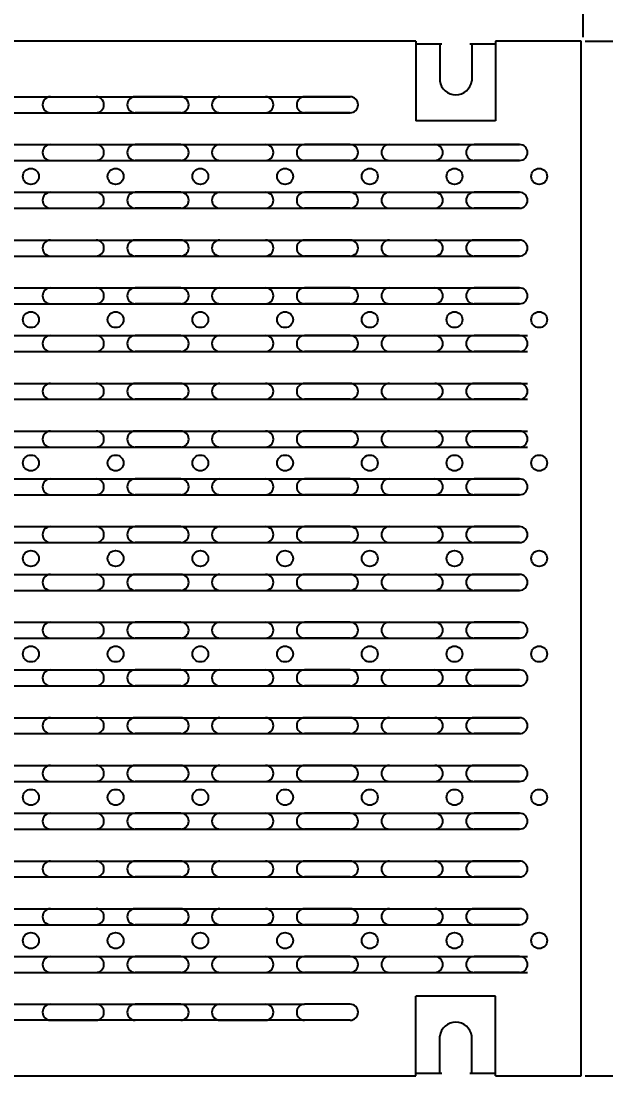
# Model space of a CAD drawing. Extents: x 168 to 616, y -89 to 7.
# Drawn here: x 428.23 to 437.42, y -21.77 to -5.2 of the extents above; entities that cross this region are included whole.
import ezdxf

# ---------------------------------------------------------------- set-up
doc = ezdxf.new("R2010")
doc.units = 0
doc.header["$LTSCALE"] = 0.5
doc.header["$MEASUREMENT"] = 0
doc.layers.get('0').update_dxf_attribs({"linetype": 'CONTINUOUS'})
doc.layers.get('DEFPOINTS').update_dxf_attribs({"linetype": 'CONTINUOUS'})
doc.styles.add('FT_FONT', font='ROMANS.SHX', dxfattribs={"width": 0.9})
doc.dimstyles.get("Standard").update_dxf_attribs({"dimtxt": 0.75, "dimasz": 0.18, "dimexe": 0.18, "dimexo": 0.0625, "dimgap": 0.09375, "dimtad": 0, "dimtih": 1, "dimtoh": 1, "dimdec": 4, "dimzin": 0, "dimdsep": 46, "dimlunit": 5, "dimtxsty": 'FT_FONT', "dimcen": 0.09, "dimclrt": 256, "dimadec": 0, "dimazin": 0, "dimtp": 0.03125, "dimtfac": 1, "dimtdec": 4, "dimtofl": 0, "dimtmove": 0, "dimatfit": 3, "dimfxl": 0, "dimtolj": 1, "dimtzin": 0, "dimarcsym": 0})

# ---------------------------------------------------------------- blocks, each defined once
blk = doc.blocks.new('*D49')
at = {"color": 0, "lineweight": -2}
for p, q in [((437.089, -5.519), (441.398, -5.519)), ((441.218, -6.019), (441.218, -12.675)), ((441.218, -21.269), (441.218, -14.613)), ((437.089, -21.769), (441.398, -21.769))]:
    blk.add_line(p, q, dxfattribs=at)
at = {"color": 0}
for points in [[(441.301, -6.019), (441.135, -6.019), (441.218, -5.519)], [(441.135, -21.269), (441.301, -21.269), (441.218, -21.769)]]:
    blk.add_solid(points, dxfattribs=at)
at = {"layer": 'DEFPOINTS', "color": 0}
for p in [(437.026, -5.519), (437.026, -21.769), (441.218, -21.769)]:
    blk.add_point(p, dxfattribs=at)
at = {"color": 250, "insert": (441.218, -13.644), "char_height": 0.75, "attachment_point": 5}
blk.add_mtext('\\A1;16{\\H1.000000x;\\S1/4;} [413]', dxfattribs=at)
blk = doc.blocks.new('*D57')
at = {"color": 0, "lineweight": -2}
for p, q in [((417.059, -5.456), (417.059, -0.985)), ((437.059, -5.456), (437.059, -0.985)), ((417.559, -1.165), (424.465, -1.165)), ((436.559, -1.165), (429.652, -1.165))]:
    blk.add_line(p, q, dxfattribs=at)
at = {"color": 0}
for points in [[(417.559, -1.081), (417.559, -1.248), (417.059, -1.165)], [(436.559, -1.248), (436.559, -1.081), (437.059, -1.165)]]:
    blk.add_solid(points, dxfattribs=at)
at = {"layer": 'DEFPOINTS', "color": 0}
for p in [(437.059, -1.165), (417.059, -5.519), (437.059, -5.519)]:
    blk.add_point(p, dxfattribs=at)
at = {"color": 250, "insert": (427.059, -1.165), "char_height": 0.75, "attachment_point": 5}
blk.add_mtext('\\A1;20 [508]', dxfattribs=at)

msp = doc.modelspace()

# ---------------------------------------------------------------- linework, layer by layer
at = {"color": 250}
for p, q in [((434.43373, -5.51896), (419.68373, -5.51896)), ((434.43373, -5.51896), (434.43373, -6.76896)), ((434.43373, -5.56271), (434.83998, -5.56271)), ((434.80878, -5.56271), (434.80878, -6.14396)), ((435.27748, -5.56271), (435.68373, -5.56271)), ((435.30868, -5.56271), (435.30868, -6.14396)), ((435.68373, -5.51896), (435.68373, -6.76896)), ((437.02623, -5.51896), (435.68373, -5.51896)), ((437.02623, -21.76896), (437.02623, -5.51896)), ((420.71667, -6.39391), (433.4008, -6.39391)), ((428.69667, -6.39391), (429.41079, -6.39391)), ((428.69667, -6.39391), (429.41079, -6.39391)), ((430.74079, -6.39391), (430.02667, -6.39391)), ((431.35667, -6.39391), (432.07079, -6.39391)), ((433.40079, -6.39391), (432.68667, -6.39391)), ((433.40079, -6.39391), (432.68667, -6.39391)), ((421.43079, -6.64391), (433.40079, -6.64391)), ((428.69667, -6.64391), (429.41079, -6.64391)), ((430.74079, -6.64391), (430.02667, -6.64391)), ((431.35667, -6.64391), (432.07079, -6.64391)), ((433.40079, -6.64391), (432.68667, -6.64391)), ((433.40079, -6.64391), (432.68667, -6.64391)), ((435.68373, -6.76896), (434.43373, -6.76896)), ((418.77079, -7.14391), (436.06079, -7.14391)), ((428.69667, -7.14391), (429.41079, -7.14391)), ((428.69667, -7.14391), (429.41079, -7.14391)), ((430.74079, -7.14391), (430.02667, -7.14391)), ((431.35667, -7.14391), (432.07079, -7.14391)), ((433.40079, -7.14391), (432.68667, -7.14391)), ((433.40079, -7.14391), (432.68667, -7.14391)), ((434.01667, -7.14391), (434.73079, -7.14391)), ((434.01667, -7.14391), (434.73079, -7.14391)), ((436.06079, -7.14391), (435.34667, -7.14391)), ((418.77079, -7.39391), (436.06079, -7.39391)), ((428.69667, -7.39391), (429.41079, -7.39391)), ((430.74079, -7.39391), (430.02667, -7.39391)), ((431.35667, -7.39391), (432.07079, -7.39391)), ((433.40079, -7.39391), (432.68667, -7.39391)), ((433.40079, -7.39391), (432.68667, -7.39391)), ((434.01667, -7.39391), (434.73079, -7.39391)), ((434.01667, -7.39391), (434.73079, -7.39391)), ((436.06079, -7.39391), (435.34667, -7.39391)), ((418.77079, -7.89391), (436.06079, -7.89391)), ((428.69667, -7.89391), (429.41079, -7.89391)), ((428.69667, -7.89391), (429.41079, -7.89391)), ((430.74079, -7.89391), (430.02667, -7.89391)), ((431.35667, -7.89391), (432.07079, -7.89391)), ((433.40079, -7.89391), (432.68667, -7.89391)), ((433.40079, -7.89391), (432.68667, -7.89391)), ((434.01667, -7.89391), (434.73079, -7.89391)), ((434.01667, -7.89391), (434.73079, -7.89391)), ((436.06079, -7.89391), (435.34667, -7.89391)), ((418.77079, -8.14391), (436.06079, -8.14391)), ((428.69667, -8.14391), (429.41079, -8.14391)), ((430.74079, -8.14391), (430.02667, -8.14391)), ((431.35667, -8.14391), (432.07079, -8.14391)), ((433.40079, -8.14391), (432.68667, -8.14391)), ((433.40079, -8.14391), (432.68667, -8.14391)), ((434.01667, -8.14391), (434.73079, -8.14391)), ((434.01667, -8.14391), (434.73079, -8.14391)), ((436.06079, -8.14391), (435.34667, -8.14391)), ((418.77079, -8.64391), (436.06079, -8.64391)), ((428.69667, -8.64391), (429.41079, -8.64391)), ((428.69667, -8.64391), (429.41079, -8.64391)), ((430.74079, -8.64391), (430.02667, -8.64391)), ((431.35667, -8.64391), (432.07079, -8.64391)), ((433.40079, -8.64391), (432.68667, -8.64391)), ((433.40079, -8.64391), (432.68667, -8.64391)), ((434.01667, -8.64391), (434.73079, -8.64391)), ((434.01667, -8.64391), (434.73079, -8.64391)), ((436.06079, -8.64391), (435.34667, -8.64391)), ((418.77079, -8.89391), (436.06079, -8.89391)), ((428.69667, -8.89391), (429.41079, -8.89391)), ((430.74079, -8.89391), (430.02667, -8.89391)), ((431.35667, -8.89391), (432.07079, -8.89391)), ((433.40079, -8.89391), (432.68667, -8.89391)), ((433.40079, -8.89391), (432.68667, -8.89391)), ((434.01667, -8.89391), (434.73079, -8.89391)), ((434.01667, -8.89391), (434.73079, -8.89391)), ((436.06079, -8.89391), (435.34667, -8.89391)), ((418.77079, -9.39391), (436.06079, -9.39391)), ((428.69667, -9.39391), (429.41079, -9.39391)), ((428.69667, -9.39391), (429.41079, -9.39391)), ((430.74079, -9.39391), (430.02667, -9.39391)), ((431.35667, -9.39391), (432.07079, -9.39391)), ((433.40079, -9.39391), (432.68667, -9.39391)), ((433.40079, -9.39391), (432.68667, -9.39391)), ((434.01667, -9.39391), (434.73079, -9.39391)), ((434.01667, -9.39391), (434.73079, -9.39391)), ((436.06079, -9.39391), (435.34667, -9.39391)), ((418.77079, -9.64391), (436.06079, -9.64391)), ((428.69667, -9.64391), (429.41079, -9.64391)), ((430.74079, -9.64391), (430.02667, -9.64391)), ((431.35667, -9.64391), (432.07079, -9.64391)), ((433.40079, -9.64391), (432.68667, -9.64391)), ((433.40079, -9.64391), (432.68667, -9.64391)), ((434.01667, -9.64391), (434.73079, -9.64391)), ((434.01667, -9.64391), (434.73079, -9.64391)), ((436.06079, -9.64391), (435.34667, -9.64391)), ((418.89579, -10.14391), (436.18579, -10.14391)), ((428.69667, -10.14391), (429.41079, -10.14391)), ((428.69667, -10.14391), (429.41079, -10.14391)), ((430.74079, -10.14391), (430.02667, -10.14391)), ((431.35667, -10.14391), (432.07079, -10.14391)), ((433.40079, -10.14391), (432.68667, -10.14391)), ((433.40079, -10.14391), (432.68667, -10.14391)), ((434.01667, -10.14391), (434.73079, -10.14391)), ((434.01667, -10.14391), (434.73079, -10.14391)), ((436.06079, -10.14391), (435.34667, -10.14391)), ((418.89579, -10.39391), (436.18579, -10.39391)), ((428.69667, -10.39391), (429.41079, -10.39391)), ((430.74079, -10.39391), (430.02667, -10.39391)), ((431.35667, -10.39391), (432.07079, -10.39391)), ((433.40079, -10.39391), (432.68667, -10.39391)), ((433.40079, -10.39391), (432.68667, -10.39391)), ((434.01667, -10.39391), (434.73079, -10.39391)), ((434.01667, -10.39391), (434.73079, -10.39391)), ((436.06079, -10.39391), (435.34667, -10.39391)), ((418.89579, -10.89391), (436.18579, -10.89391)), ((428.69667, -10.89391), (429.41079, -10.89391)), ((428.69667, -10.89391), (429.41079, -10.89391)), ((430.74079, -10.89391), (430.02667, -10.89391)), ((431.35667, -10.89391), (432.07079, -10.89391)), ((433.40079, -10.89391), (432.68667, -10.89391)), ((433.40079, -10.89391), (432.68667, -10.89391)), ((434.01667, -10.89391), (434.73079, -10.89391)), ((434.01667, -10.89391), (434.73079, -10.89391)), ((436.06079, -10.89391), (435.34667, -10.89391)), ((418.89579, -11.14391), (436.18579, -11.14391)), ((428.69667, -11.14391), (429.41079, -11.14391)), ((430.74079, -11.14391), (430.02667, -11.14391)), ((431.35667, -11.14391), (432.07079, -11.14391)), ((433.40079, -11.14391), (432.68667, -11.14391)), ((433.40079, -11.14391), (432.68667, -11.14391)), ((434.01667, -11.14391), (434.73079, -11.14391)), ((434.01667, -11.14391), (434.73079, -11.14391)), ((436.06079, -11.14391), (435.34667, -11.14391)), ((418.89579, -11.64391), (436.18579, -11.64391)), ((428.69667, -11.64391), (429.41079, -11.64391)), ((428.69667, -11.64391), (429.41079, -11.64391)), ((430.74079, -11.64391), (430.02667, -11.64391)), ((431.35667, -11.64391), (432.07079, -11.64391)), ((433.40079, -11.64391), (432.68667, -11.64391)), ((433.40079, -11.64391), (432.68667, -11.64391)), ((434.01667, -11.64391), (434.73079, -11.64391)), ((434.01667, -11.64391), (434.73079, -11.64391)), ((436.06079, -11.64391), (435.34667, -11.64391)), ((418.89579, -11.89391), (436.18579, -11.89391)), ((428.69667, -11.89391), (429.41079, -11.89391)), ((430.74079, -11.89391), (430.02667, -11.89391)), ((431.35667, -11.89391), (432.07079, -11.89391)), ((433.40079, -11.89391), (432.68667, -11.89391)), ((433.40079, -11.89391), (432.68667, -11.89391)), ((434.01667, -11.89391), (434.73079, -11.89391)), ((434.01667, -11.89391), (434.73079, -11.89391)), ((436.06079, -11.89391), (435.34667, -11.89391)), ((418.77079, -12.39391), (436.06079, -12.39391)), ((428.69667, -12.39391), (429.41079, -12.39391)), ((428.69667, -12.39391), (429.41079, -12.39391)), ((430.74079, -12.39391), (430.02667, -12.39391)), ((431.35667, -12.39391), (432.07079, -12.39391)), ((433.40079, -12.39391), (432.68667, -12.39391)), ((433.40079, -12.39391), (432.68667, -12.39391)), ((434.01667, -12.39391), (434.73079, -12.39391)), ((434.01667, -12.39391), (434.73079, -12.39391)), ((436.06079, -12.39391), (435.34667, -12.39391)), ((418.77079, -12.64391), (436.06079, -12.64391)), ((428.69667, -12.64391), (429.41079, -12.64391)), ((430.74079, -12.64391), (430.02667, -12.64391)), ((431.35667, -12.64391), (432.07079, -12.64391)), ((433.40079, -12.64391), (432.68667, -12.64391)), ((433.40079, -12.64391), (432.68667, -12.64391)), ((434.01667, -12.64391), (434.73079, -12.64391)), ((434.01667, -12.64391), (434.73079, -12.64391)), ((436.06079, -12.64391), (435.34667, -12.64391)), ((418.77079, -13.14396), (436.06079, -13.14396)), ((428.69667, -13.14396), (429.41079, -13.14396)), ((428.69667, -13.14396), (429.41079, -13.14396)), ((430.74079, -13.14396), (430.02667, -13.14396)), ((431.35667, -13.14396), (432.07079, -13.14396)), ((433.40079, -13.14396), (432.68667, -13.14396)), ((433.40079, -13.14396), (432.68667, -13.14396)), ((434.01667, -13.14396), (434.73079, -13.14396)), ((434.01667, -13.14396), (434.73079, -13.14396)), ((436.06079, -13.14396), (435.34667, -13.14396)), ((418.77079, -13.39396), (436.06079, -13.39396)), ((428.69667, -13.39396), (429.41079, -13.39396)), ((430.74079, -13.39396), (430.02667, -13.39396)), ((431.35667, -13.39396), (432.07079, -13.39396)), ((433.40079, -13.39396), (432.68667, -13.39396)), ((433.40079, -13.39396), (432.68667, -13.39396)), ((434.01667, -13.39396), (434.73079, -13.39396)), ((434.01667, -13.39396), (434.73079, -13.39396)), ((436.06079, -13.39396), (435.34667, -13.39396)), ((418.77079, -13.89402), (436.06079, -13.89402)), ((428.69667, -13.89402), (429.41079, -13.89402)), ((428.69667, -13.89402), (429.41079, -13.89402)), ((430.74079, -13.89402), (430.02667, -13.89402)), ((431.35667, -13.89402), (432.07079, -13.89402)), ((433.40079, -13.89402), (432.68667, -13.89402)), ((433.40079, -13.89402), (432.68667, -13.89402)), ((434.01667, -13.89402), (434.73079, -13.89402)), ((434.01667, -13.89402), (434.73079, -13.89402)), ((436.06079, -13.89402), (435.34667, -13.89402)), ((418.77079, -14.14402), (436.06079, -14.14402)), ((428.69667, -14.14402), (429.41079, -14.14402)), ((430.74079, -14.14402), (430.02667, -14.14402)), ((431.35667, -14.14402), (432.07079, -14.14402)), ((433.40079, -14.14402), (432.68667, -14.14402)), ((433.40079, -14.14402), (432.68667, -14.14402)), ((434.01667, -14.14402), (434.73079, -14.14402)), ((434.01667, -14.14402), (434.73079, -14.14402)), ((436.06079, -14.14402), (435.34667, -14.14402)), ((418.77079, -14.64402), (436.06079, -14.64402)), ((428.69667, -14.64402), (429.41079, -14.64402)), ((428.69667, -14.64402), (429.41079, -14.64402)), ((430.74079, -14.64402), (430.02667, -14.64402)), ((431.35667, -14.64402), (432.07079, -14.64402)), ((433.40079, -14.64402), (432.68667, -14.64402)), ((433.40079, -14.64402), (432.68667, -14.64402)), ((434.01667, -14.64402), (434.73079, -14.64402)), ((434.01667, -14.64402), (434.73079, -14.64402)), ((436.06079, -14.64402), (435.34667, -14.64402)), ((418.77079, -14.89402), (436.06079, -14.89402)), ((428.69667, -14.89402), (429.41079, -14.89402)), ((430.74079, -14.89402), (430.02667, -14.89402)), ((431.35667, -14.89402), (432.07079, -14.89402)), ((433.40079, -14.89402), (432.68667, -14.89402)), ((433.40079, -14.89402), (432.68667, -14.89402)), ((434.01667, -14.89402), (434.73079, -14.89402)), ((434.01667, -14.89402), (434.73079, -14.89402)), ((436.06079, -14.89402), (435.34667, -14.89402)), ((418.77079, -15.39407), (436.06079, -15.39407)), ((428.69667, -15.39407), (429.41079, -15.39407)), ((428.69667, -15.39407), (429.41079, -15.39407)), ((430.74079, -15.39407), (430.02667, -15.39407)), ((431.35667, -15.39407), (432.07079, -15.39407)), ((433.40079, -15.39407), (432.68667, -15.39407)), ((433.40079, -15.39407), (432.68667, -15.39407)), ((434.01667, -15.39407), (434.73079, -15.39407)), ((434.01667, -15.39407), (434.73079, -15.39407)), ((436.06079, -15.39407), (435.34667, -15.39407)), ((418.77079, -15.64407), (436.06079, -15.64407)), ((428.69667, -15.64407), (429.41079, -15.64407)), ((430.74079, -15.64407), (430.02667, -15.64407)), ((431.35667, -15.64407), (432.07079, -15.64407)), ((433.40079, -15.64407), (432.68667, -15.64407)), ((433.40079, -15.64407), (432.68667, -15.64407)), ((434.01667, -15.64407), (434.73079, -15.64407)), ((434.01667, -15.64407), (434.73079, -15.64407)), ((436.06079, -15.64407), (435.34667, -15.64407)), ((418.77079, -16.14413), (436.06079, -16.14413)), ((428.69667, -16.14413), (429.41079, -16.14413)), ((428.69667, -16.14413), (429.41079, -16.14413)), ((430.74079, -16.14413), (430.02667, -16.14413)), ((431.35667, -16.14413), (432.07079, -16.14413)), ((433.40079, -16.14413), (432.68667, -16.14413)), ((433.40079, -16.14413), (432.68667, -16.14413)), ((434.01667, -16.14413), (434.73079, -16.14413)), ((434.01667, -16.14413), (434.73079, -16.14413)), ((436.06079, -16.14413), (435.34667, -16.14413)), ((418.77079, -16.39413), (436.06079, -16.39413)), ((428.69667, -16.39413), (429.41079, -16.39413)), ((430.74079, -16.39413), (430.02667, -16.39413)), ((431.35667, -16.39413), (432.07079, -16.39413)), ((433.40079, -16.39413), (432.68667, -16.39413)), ((433.40079, -16.39413), (432.68667, -16.39413)), ((434.01667, -16.39413), (434.73079, -16.39413)), ((434.01667, -16.39413), (434.73079, -16.39413)), ((436.06079, -16.39413), (435.34667, -16.39413)), ((418.77079, -16.89418), (436.06079, -16.89418)), ((428.69667, -16.89418), (429.41079, -16.89418)), ((428.69667, -16.89418), (429.41079, -16.89418)), ((430.74079, -16.89418), (430.02667, -16.89418)), ((431.35667, -16.89418), (432.07079, -16.89418)), ((433.40079, -16.89418), (432.68667, -16.89418)), ((433.40079, -16.89418), (432.68667, -16.89418)), ((434.01667, -16.89418), (434.73079, -16.89418)), ((434.01667, -16.89418), (434.73079, -16.89418)), ((436.06079, -16.89418), (435.34667, -16.89418)), ((418.77079, -17.14418), (436.06079, -17.14418)), ((428.69667, -17.14418), (429.41079, -17.14418)), ((430.74079, -17.14418), (430.02667, -17.14418)), ((431.35667, -17.14418), (432.07079, -17.14418)), ((433.40079, -17.14418), (432.68667, -17.14418)), ((433.40079, -17.14418), (432.68667, -17.14418)), ((434.01667, -17.14418), (434.73079, -17.14418)), ((434.01667, -17.14418), (434.73079, -17.14418)), ((436.06079, -17.14418), (435.34667, -17.14418)), ((418.77079, -17.64424), (436.06079, -17.64424)), ((428.69667, -17.64424), (429.41079, -17.64424)), ((428.69667, -17.64424), (429.41079, -17.64424)), ((430.74079, -17.64424), (430.02667, -17.64424)), ((431.35667, -17.64424), (432.07079, -17.64424)), ((433.40079, -17.64424), (432.68667, -17.64424)), ((433.40079, -17.64424), (432.68667, -17.64424)), ((434.01667, -17.64424), (434.73079, -17.64424)), ((434.01667, -17.64424), (434.73079, -17.64424)), ((436.06079, -17.64424), (435.34667, -17.64424)), ((418.77079, -17.89424), (436.06079, -17.89424)), ((428.69667, -17.89424), (429.41079, -17.89424)), ((430.74079, -17.89424), (430.02667, -17.89424)), ((431.35667, -17.89424), (432.07079, -17.89424)), ((433.40079, -17.89424), (432.68667, -17.89424)), ((433.40079, -17.89424), (432.68667, -17.89424)), ((434.01667, -17.89424), (434.73079, -17.89424)), ((434.01667, -17.89424), (434.73079, -17.89424)), ((436.06079, -17.89424), (435.34667, -17.89424)), ((418.77079, -18.39429), (436.06079, -18.39429)), ((428.69667, -18.39429), (429.41079, -18.39429)), ((428.69667, -18.39429), (429.41079, -18.39429)), ((430.74079, -18.39429), (430.02667, -18.39429)), ((431.35667, -18.39429), (432.07079, -18.39429)), ((433.40079, -18.39429), (432.68667, -18.39429)), ((433.40079, -18.39429), (432.68667, -18.39429)), ((434.01667, -18.39429), (434.73079, -18.39429)), ((434.01667, -18.39429), (434.73079, -18.39429)), ((436.06079, -18.39429), (435.34667, -18.39429)), ((418.77079, -18.64429), (436.06079, -18.64429)), ((428.69667, -18.64429), (429.41079, -18.64429)), ((430.74079, -18.64429), (430.02667, -18.64429)), ((431.35667, -18.64429), (432.07079, -18.64429)), ((433.40079, -18.64429), (432.68667, -18.64429)), ((433.40079, -18.64429), (432.68667, -18.64429)), ((434.01667, -18.64429), (434.73079, -18.64429)), ((434.01667, -18.64429), (434.73079, -18.64429)), ((436.06079, -18.64429), (435.34667, -18.64429)), ((418.77079, -19.14435), (436.06079, -19.14435)), ((428.69667, -19.14435), (429.41079, -19.14435)), ((428.69667, -19.14435), (429.41079, -19.14435)), ((430.74079, -19.14435), (430.02667, -19.14435)), ((431.35667, -19.14435), (432.07079, -19.14435)), ((433.40079, -19.14435), (432.68667, -19.14435)), ((433.40079, -19.14435), (432.68667, -19.14435)), ((434.01667, -19.14435), (434.73079, -19.14435)), ((434.01667, -19.14435), (434.73079, -19.14435)), ((436.06079, -19.14435), (435.34667, -19.14435)), ((418.77079, -19.39435), (436.06079, -19.39435)), ((428.69667, -19.39435), (429.41079, -19.39435)), ((430.74079, -19.39435), (430.02667, -19.39435)), ((431.35667, -19.39435), (432.07079, -19.39435)), ((433.40079, -19.39435), (432.68667, -19.39435)), ((433.40079, -19.39435), (432.68667, -19.39435)), ((434.01667, -19.39435), (434.73079, -19.39435)), ((434.01667, -19.39435), (434.73079, -19.39435)), ((436.06079, -19.39435), (435.34667, -19.39435)), ((418.89579, -19.8944), (436.18579, -19.8944)), ((428.69667, -19.8944), (429.41079, -19.8944)), ((428.69667, -19.8944), (429.41079, -19.8944)), ((430.74079, -19.8944), (430.02667, -19.8944)), ((431.35667, -19.8944), (432.07079, -19.8944)), ((433.40079, -19.8944), (432.68667, -19.8944)), ((433.40079, -19.8944), (432.68667, -19.8944)), ((434.01667, -19.8944), (434.73079, -19.8944)), ((434.01667, -19.8944), (434.73079, -19.8944)), ((436.06079, -19.8944), (435.34667, -19.8944)), ((418.89579, -20.1444), (436.18579, -20.1444)), ((428.69667, -20.1444), (429.41079, -20.1444)), ((430.74079, -20.1444), (430.02667, -20.1444)), ((431.35667, -20.1444), (432.07079, -20.1444)), ((433.40079, -20.1444), (432.68667, -20.1444)), ((433.40079, -20.1444), (432.68667, -20.1444)), ((434.01667, -20.1444), (434.73079, -20.1444)), ((434.01667, -20.1444), (434.73079, -20.1444)), ((436.06079, -20.1444), (435.34667, -20.1444)), ((435.68373, -20.51896), (434.43373, -20.51896)), ((434.43373, -21.76896), (434.43373, -20.51896)), ((435.68373, -21.76896), (435.68373, -20.51896)), ((421.43079, -20.64446), (432.68667, -20.64446)), ((428.69667, -20.64446), (429.41079, -20.64446)), ((428.69667, -20.64446), (429.41079, -20.64446)), ((430.74079, -20.64446), (430.02667, -20.64446)), ((431.35667, -20.64446), (432.07079, -20.64446)), ((433.40079, -20.64446), (432.68667, -20.64446)), ((433.40079, -20.64446), (432.68667, -20.64446)), ((432.68667, -20.89446), (421.14012, -20.89446)), ((428.69667, -20.89446), (429.41079, -20.89446)), ((430.74079, -20.89446), (430.02667, -20.89446)), ((431.35667, -20.89446), (432.07079, -20.89446)), ((433.40079, -20.89446), (432.68667, -20.89446)), ((433.40079, -20.89446), (432.68667, -20.89446)), ((434.80878, -21.72522), (434.80878, -21.14396)), ((435.30868, -21.72522), (435.30868, -21.14396)), ((419.68373, -21.76896), (434.43373, -21.76896)), ((434.43373, -21.72522), (434.83998, -21.72522)), ((435.27748, -21.72522), (435.68373, -21.72522)), ((435.68373, -21.76896), (437.02623, -21.76896))]:
    msp.add_line(p, q, dxfattribs=at)
for centre in [(428.38873, -7.64396), (429.71873, -7.64396), (431.04873, -7.64396), (432.37873, -7.64396), (433.70873, -7.64396), (435.03873, -7.64396), (436.36873, -7.64396), (428.38873, -9.89396), (429.71873, -9.89396), (431.04873, -9.89396), (432.37873, -9.89396), (433.70873, -9.89396), (435.03873, -9.89396), (436.36873, -9.89396), (428.38873, -12.14396), (429.71873, -12.14396), (431.04873, -12.14396), (432.37873, -12.14396), (433.70873, -12.14396), (435.03873, -12.14396), (436.36873, -12.14396), (428.38873, -13.64396), (429.71873, -13.64396), (431.04873, -13.64396), (432.37873, -13.64396), (433.70873, -13.64396), (435.03873, -13.64396), (436.36873, -13.64396), (428.38873, -15.14407), (429.71873, -15.14407), (431.04873, -15.14407), (432.37873, -15.14407), (433.70873, -15.14407), (435.03873, -15.14407), (436.36873, -15.14407), (428.38873, -17.39396), (429.71873, -17.39396), (431.04873, -17.39396), (432.37873, -17.39396), (433.70873, -17.39396), (435.03873, -17.39396), (436.36873, -17.39396), (428.38873, -19.64396), (429.71873, -19.64396), (431.04873, -19.64396), (432.37873, -19.64396), (433.70873, -19.64396), (435.03873, -19.64396), (436.36873, -19.64396)]:
    msp.add_circle(centre, 0.125, dxfattribs=at)
for centre, radius, start, end in [((435.05873, -6.11169), 0.25202, 187.357195, 352.642805), ((428.69667, -6.51891), 0.125, 90, 270), ((429.41079, -6.51891), 0.125, 270, 90), ((430.02667, -6.51891), 0.125, 90, 270), ((430.74079, -6.51891), 0.125, 270, 90), ((431.35667, -6.51891), 0.125, 90, 270), ((432.07079, -6.51891), 0.125, 270, 90), ((432.68667, -6.51891), 0.125, 90, 270), ((433.40079, -6.51891), 0.125, 270, 90), ((428.69667, -7.26891), 0.125, 90, 270), ((429.41079, -7.26891), 0.125, 270, 90), ((430.02667, -7.26891), 0.125, 90, 270), ((430.74079, -7.26891), 0.125, 270, 90), ((431.35667, -7.26891), 0.125, 90, 270), ((432.07079, -7.26891), 0.125, 270, 90), ((432.68667, -7.26891), 0.125, 90, 270), ((433.40079, -7.26891), 0.125, 270, 90), ((434.01667, -7.26891), 0.125, 90, 270), ((434.73079, -7.26891), 0.125, 270, 90), ((435.34667, -7.26891), 0.125, 90, 270), ((436.06079, -7.26891), 0.125, 270, 90), ((428.69667, -8.01891), 0.125, 90, 270), ((429.41079, -8.01891), 0.125, 270, 90), ((430.02667, -8.01891), 0.125, 90, 270), ((430.74079, -8.01891), 0.125, 270, 90), ((431.35667, -8.01891), 0.125, 90, 270), ((432.07079, -8.01891), 0.125, 270, 90), ((432.68667, -8.01891), 0.125, 90, 270), ((433.40079, -8.01891), 0.125, 270, 90), ((434.01667, -8.01891), 0.125, 90, 270), ((434.73079, -8.01891), 0.125, 270, 90), ((435.34667, -8.01891), 0.125, 90, 270), ((436.06079, -8.01891), 0.125, 270, 90), ((428.69667, -8.76891), 0.125, 90, 270), ((429.41079, -8.76891), 0.125, 270, 90), ((430.02667, -8.76891), 0.125, 90, 270), ((430.74079, -8.76891), 0.125, 270, 90), ((431.35667, -8.76891), 0.125, 90, 270), ((432.07079, -8.76891), 0.125, 270, 90), ((432.68667, -8.76891), 0.125, 90, 270), ((433.40079, -8.76891), 0.125, 270, 90), ((434.01667, -8.76891), 0.125, 90, 270), ((434.73079, -8.76891), 0.125, 270, 90), ((435.34667, -8.76891), 0.125, 90, 270), ((436.06079, -8.76891), 0.125, 270, 90), ((428.69667, -9.51891), 0.125, 90, 270), ((429.41079, -9.51891), 0.125, 270, 90), ((430.02667, -9.51891), 0.125, 90, 270), ((430.74079, -9.51891), 0.125, 270, 90), ((431.35667, -9.51891), 0.125, 90, 270), ((432.07079, -9.51891), 0.125, 270, 90), ((432.68667, -9.51891), 0.125, 90, 270), ((433.40079, -9.51891), 0.125, 270, 90), ((434.01667, -9.51891), 0.125, 90, 270), ((434.73079, -9.51891), 0.125, 270, 90), ((435.34667, -9.51891), 0.125, 90, 270), ((436.06079, -9.51891), 0.125, 270, 90), ((428.69667, -10.26891), 0.125, 90, 270), ((429.41079, -10.26891), 0.125, 270, 90), ((430.02667, -10.26891), 0.125, 90, 270), ((430.74079, -10.26891), 0.125, 270, 90), ((431.35667, -10.26891), 0.125, 90, 270), ((432.07079, -10.26891), 0.125, 270, 90), ((432.68667, -10.26891), 0.125, 90, 270), ((433.40079, -10.26891), 0.125, 270, 90), ((434.01667, -10.26891), 0.125, 90, 270), ((434.73079, -10.26891), 0.125, 270, 90), ((435.34667, -10.26891), 0.125, 90, 270), ((436.06079, -10.26891), 0.125, 270, 90), ((428.69667, -11.01891), 0.125, 90, 270), ((429.41079, -11.01891), 0.125, 270, 90), ((430.02667, -11.01891), 0.125, 90, 270), ((430.74079, -11.01891), 0.125, 270, 90), ((431.35667, -11.01891), 0.125, 90, 270), ((432.07079, -11.01891), 0.125, 270, 90), ((432.68667, -11.01891), 0.125, 90, 270), ((433.40079, -11.01891), 0.125, 270, 90), ((434.01667, -11.01891), 0.125, 90, 270), ((434.73079, -11.01891), 0.125, 270, 90), ((435.34667, -11.01891), 0.125, 90, 270), ((436.06079, -11.01891), 0.125, 270, 90), ((428.69667, -11.76891), 0.125, 90, 270), ((429.41079, -11.76891), 0.125, 270, 90), ((430.02667, -11.76891), 0.125, 90, 270), ((430.74079, -11.76891), 0.125, 270, 90), ((431.35667, -11.76891), 0.125, 90, 270), ((432.07079, -11.76891), 0.125, 270, 90), ((432.68667, -11.76891), 0.125, 90, 270), ((433.40079, -11.76891), 0.125, 270, 90), ((434.01667, -11.76891), 0.125, 90, 270), ((434.73079, -11.76891), 0.125, 270, 90), ((435.34667, -11.76891), 0.125, 90, 270), ((436.06079, -11.76891), 0.125, 270, 90), ((428.69667, -12.51891), 0.125, 90, 270), ((429.41079, -12.51891), 0.125, 270, 90), ((430.02667, -12.51891), 0.125, 90, 270), ((430.74079, -12.51891), 0.125, 270, 90), ((431.35667, -12.51891), 0.125, 90, 270), ((432.07079, -12.51891), 0.125, 270, 90), ((432.68667, -12.51891), 0.125, 90, 270), ((433.40079, -12.51891), 0.125, 270, 90), ((434.01667, -12.51891), 0.125, 90, 270), ((434.73079, -12.51891), 0.125, 270, 90), ((435.34667, -12.51891), 0.125, 90, 270), ((436.06079, -12.51891), 0.125, 270, 90), ((428.69667, -13.26896), 0.125, 90, 270), ((429.41079, -13.26896), 0.125, 270, 90), ((430.02667, -13.26896), 0.125, 90, 270), ((430.74079, -13.26896), 0.125, 270, 90), ((431.35667, -13.26896), 0.125, 90, 270), ((432.07079, -13.26896), 0.125, 270, 90), ((432.68667, -13.26896), 0.125, 90, 270), ((433.40079, -13.26896), 0.125, 270, 90), ((434.01667, -13.26896), 0.125, 90, 270), ((434.73079, -13.26896), 0.125, 270, 90), ((435.34667, -13.26896), 0.125, 90, 270), ((436.06079, -13.26896), 0.125, 270, 90), ((428.69667, -14.01902), 0.125, 90, 270), ((429.41079, -14.01902), 0.125, 270, 90), ((430.02667, -14.01902), 0.125, 90, 270), ((430.74079, -14.01902), 0.125, 270, 90), ((431.35667, -14.01902), 0.125, 90, 270), ((432.07079, -14.01902), 0.125, 270, 90), ((432.68667, -14.01902), 0.125, 90, 270), ((433.40079, -14.01902), 0.125, 270, 90), ((434.01667, -14.01902), 0.125, 90, 270), ((434.73079, -14.01902), 0.125, 270, 90), ((435.34667, -14.01902), 0.125, 90, 270), ((436.06079, -14.01902), 0.125, 270, 90), ((428.69667, -14.76902), 0.125, 90, 270), ((429.41079, -14.76902), 0.125, 270, 90), ((430.02667, -14.76902), 0.125, 90, 270), ((430.74079, -14.76902), 0.125, 270, 90), ((431.35667, -14.76902), 0.125, 90, 270), ((432.07079, -14.76902), 0.125, 270, 90), ((432.68667, -14.76902), 0.125, 90, 270), ((433.40079, -14.76902), 0.125, 270, 90), ((434.01667, -14.76902), 0.125, 90, 270), ((434.73079, -14.76902), 0.125, 270, 90), ((435.34667, -14.76902), 0.125, 90, 270), ((436.06079, -14.76902), 0.125, 270, 90), ((428.69667, -15.51907), 0.125, 90, 270), ((429.41079, -15.51907), 0.125, 270, 90), ((430.02667, -15.51907), 0.125, 90, 270), ((430.74079, -15.51907), 0.125, 270, 90), ((431.35667, -15.51907), 0.125, 90, 270), ((432.07079, -15.51907), 0.125, 270, 90), ((432.68667, -15.51907), 0.125, 90, 270), ((433.40079, -15.51907), 0.125, 270, 90), ((434.01667, -15.51907), 0.125, 90, 270), ((434.73079, -15.51907), 0.125, 270, 90), ((435.34667, -15.51907), 0.125, 90, 270), ((436.06079, -15.51907), 0.125, 270, 90), ((428.69667, -16.26913), 0.125, 90, 270), ((429.41079, -16.26913), 0.125, 270, 90), ((430.02667, -16.26913), 0.125, 90, 270), ((430.74079, -16.26913), 0.125, 270, 90), ((431.35667, -16.26913), 0.125, 90, 270), ((432.07079, -16.26913), 0.125, 270, 90), ((432.68667, -16.26913), 0.125, 90, 270), ((433.40079, -16.26913), 0.125, 270, 90), ((434.01667, -16.26913), 0.125, 90, 270), ((434.73079, -16.26913), 0.125, 270, 90), ((435.34667, -16.26913), 0.125, 90, 270), ((436.06079, -16.26913), 0.125, 270, 90), ((428.69667, -17.01918), 0.125, 90, 270), ((429.41079, -17.01918), 0.125, 270, 90), ((430.02667, -17.01918), 0.125, 90, 270), ((430.74079, -17.01918), 0.125, 270, 90), ((431.35667, -17.01918), 0.125, 90, 270), ((432.07079, -17.01918), 0.125, 270, 90), ((432.68667, -17.01918), 0.125, 90, 270), ((433.40079, -17.01918), 0.125, 270, 90), ((434.01667, -17.01918), 0.125, 90, 270), ((434.73079, -17.01918), 0.125, 270, 90), ((435.34667, -17.01918), 0.125, 90, 270), ((436.06079, -17.01918), 0.125, 270, 90), ((428.69667, -17.76924), 0.125, 90, 270), ((429.41079, -17.76924), 0.125, 270, 90), ((430.02667, -17.76924), 0.125, 90, 270), ((430.74079, -17.76924), 0.125, 270, 90), ((431.35667, -17.76924), 0.125, 90, 270), ((432.07079, -17.76924), 0.125, 270, 90), ((432.68667, -17.76924), 0.125, 90, 270), ((433.40079, -17.76924), 0.125, 270, 90), ((434.01667, -17.76924), 0.125, 90, 270), ((434.73079, -17.76924), 0.125, 270, 90), ((435.34667, -17.76924), 0.125, 90, 270), ((436.06079, -17.76924), 0.125, 270, 90), ((428.69667, -18.51929), 0.125, 90, 270), ((429.41079, -18.51929), 0.125, 270, 90), ((430.02667, -18.51929), 0.125, 90, 270), ((430.74079, -18.51929), 0.125, 270, 90), ((431.35667, -18.51929), 0.125, 90, 270), ((432.07079, -18.51929), 0.125, 270, 90), ((432.68667, -18.51929), 0.125, 90, 270), ((433.40079, -18.51929), 0.125, 270, 90), ((434.01667, -18.51929), 0.125, 90, 270), ((434.73079, -18.51929), 0.125, 270, 90), ((435.34667, -18.51929), 0.125, 90, 270), ((436.06079, -18.51929), 0.125, 270, 90), ((428.69667, -19.26935), 0.125, 90, 270), ((429.41079, -19.26935), 0.125, 270, 90), ((430.02667, -19.26935), 0.125, 90, 270), ((430.74079, -19.26935), 0.125, 270, 90), ((431.35667, -19.26935), 0.125, 90, 270), ((432.07079, -19.26935), 0.125, 270, 90), ((432.68667, -19.26935), 0.125, 90, 270), ((433.40079, -19.26935), 0.125, 270, 90), ((434.01667, -19.26935), 0.125, 90, 270), ((434.73079, -19.26935), 0.125, 270, 90), ((435.34667, -19.26935), 0.125, 90, 270), ((436.06079, -19.26935), 0.125, 270, 90), ((428.69667, -20.0194), 0.125, 90, 270), ((429.41079, -20.0194), 0.125, 270, 90), ((430.02667, -20.0194), 0.125, 90, 270), ((430.74079, -20.0194), 0.125, 270, 90), ((431.35667, -20.0194), 0.125, 90, 270), ((432.07079, -20.0194), 0.125, 270, 90), ((432.68667, -20.0194), 0.125, 90, 270), ((433.40079, -20.0194), 0.125, 270, 90), ((434.01667, -20.0194), 0.125, 90, 270), ((434.73079, -20.0194), 0.125, 270, 90), ((435.34667, -20.0194), 0.125, 90, 270), ((436.06079, -20.0194), 0.125, 270, 90), ((428.69667, -20.76946), 0.125, 90, 270), ((429.41079, -20.76946), 0.125, 270, 90), ((430.02667, -20.76946), 0.125, 90, 270), ((430.74079, -20.76946), 0.125, 270, 90), ((431.35667, -20.76946), 0.125, 90, 270), ((432.07079, -20.76946), 0.125, 270, 90), ((432.68667, -20.76946), 0.125, 90, 270), ((433.40079, -20.76946), 0.125, 270, 90), ((435.05873, -21.17624), 0.25202, 7.357195, 172.642805)]:
    msp.add_arc(centre, radius, start, end, dxfattribs=at)

# ---------------------------------------------------------------- dimensions: what is measured, and where the dimension line sits
dim = msp.add_linear_dim(base=(437.05873, -1.16481), p1=(417.05873, -5.51896), p2=(437.05873, -5.51896), dimstyle='Standard', override={"dimasz": 0.5, "dimtxsty": 'Standard', "dimclrt": 250, "dimtdec": 5}, dxfattribs=at)
dim.commit()
dim.dimension.update_dxf_attribs({"geometry": '*D57', "text_midpoint": (427.05873, -1.16481)})
dim = msp.add_linear_dim(base=(441.21801, -21.76896), p1=(437.02623, -5.51896), p2=(437.02623, -21.76896), angle=90, dimstyle='Standard', override={"dimasz": 0.5, "dimtxsty": 'Standard', "dimclrt": 250, "dimtdec": 5}, dxfattribs=at)
dim.commit()
dim.dimension.update_dxf_attribs({"geometry": '*D49', "text_midpoint": (441.21801, -13.64396), "dimtype": 160})

doc.saveas('drawing.dxf')
